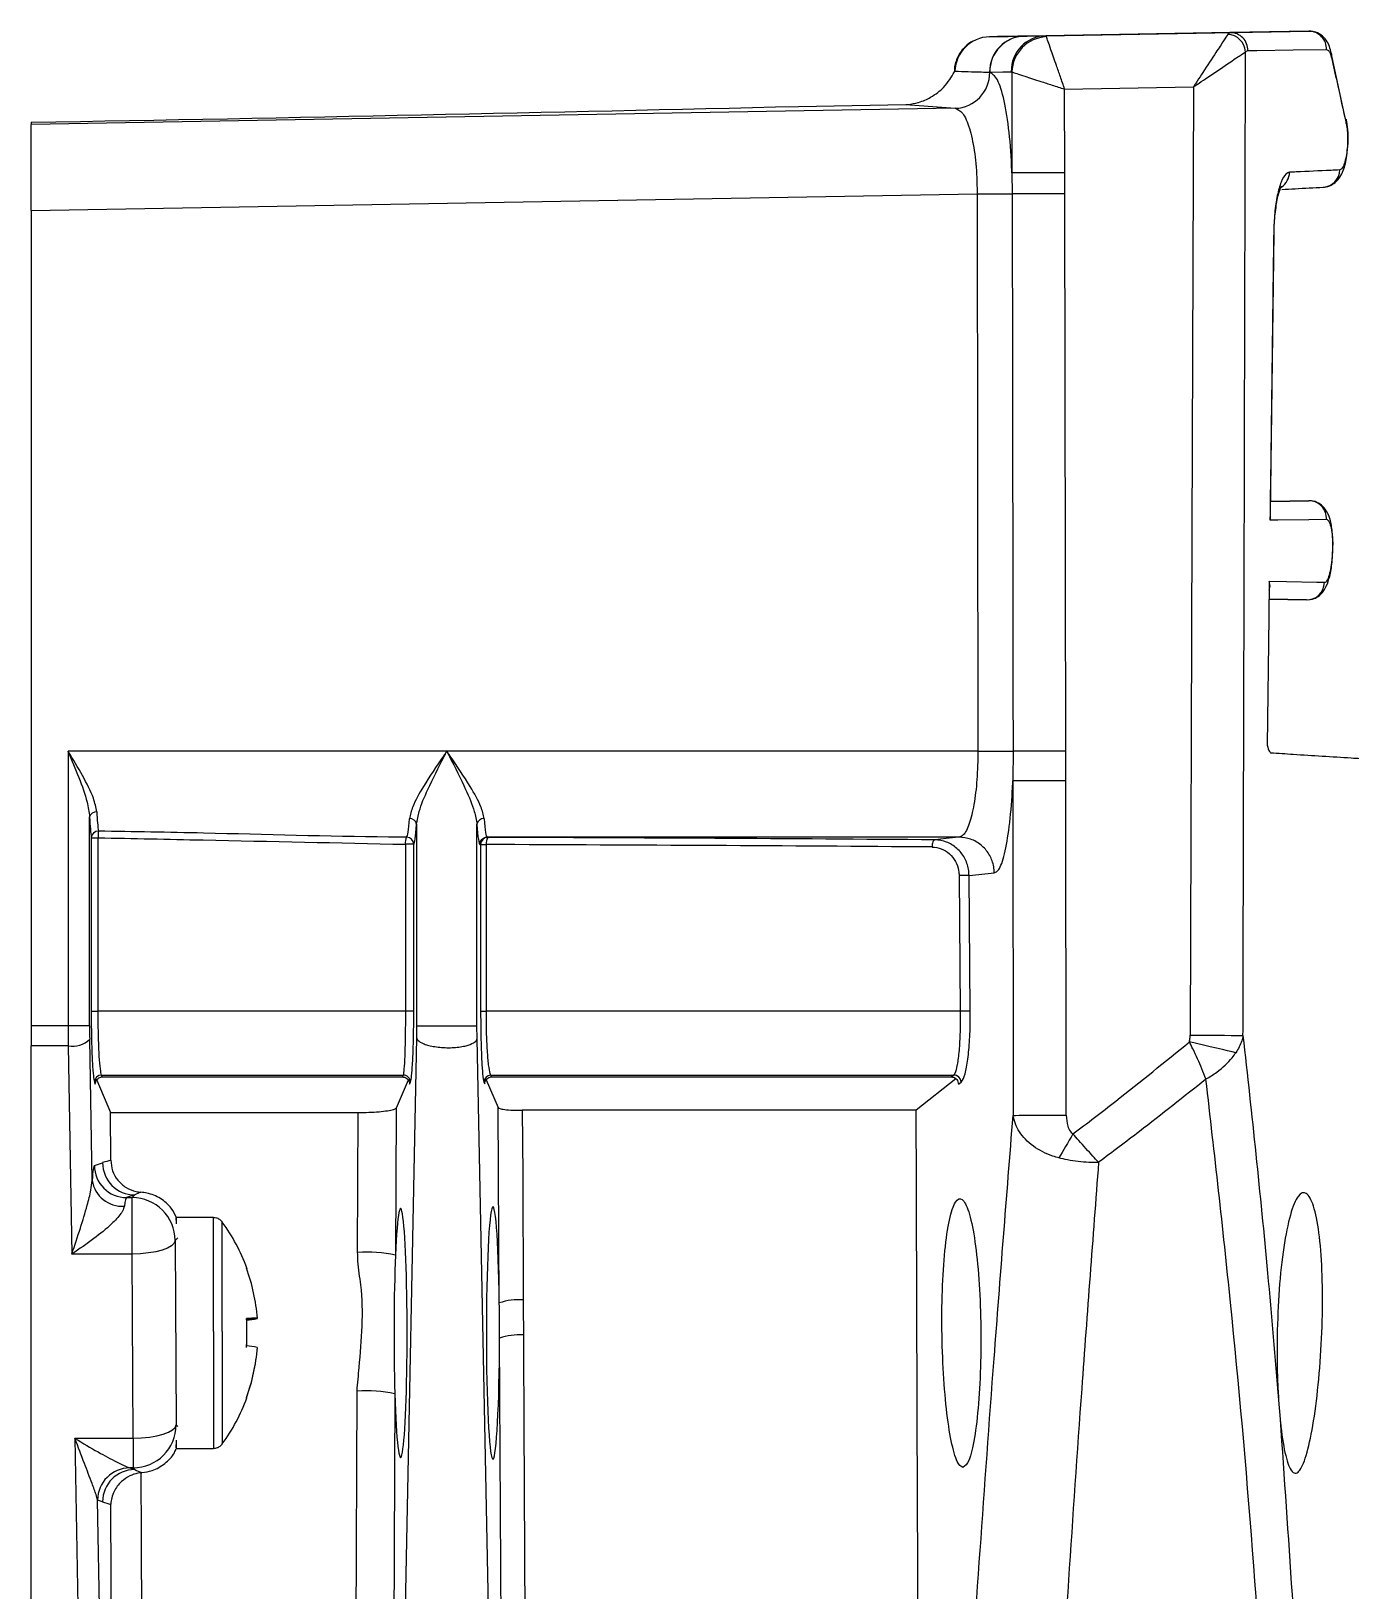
# Model space of a CAD drawing. Extents: x 8 to 113, y 1 to 87.
# Drawn here: x 49.028 to 50.869, y 21.788 to 23.964 of the extents above; entities that cross this region are included whole.
import ezdxf

# ---------------------------------------------------------------- set-up
doc = ezdxf.new("R2010")
doc.units = 0
doc.header["$MEASUREMENT"] = 0
doc.layers.add('OBJECT', color=7, linetype='CONTINUOUS')

msp = doc.modelspace()

# ---------------------------------------------------------------- linework, layer by layer
at = {"layer": 'OBJECT'}
for p, q in [((50.3651, 23.9567), (50.811, 23.9644)), ((50.4138, 23.9575), (50.4137, 23.9575)), ((50.4437, 23.958), (50.4138, 23.9575)), ((50.7011, 23.9625), (50.4437, 23.958)), ((50.4446, 23.9568), (50.4437, 23.958)), ((50.7011, 23.9625), (50.6978, 23.96)), ((50.811, 23.9644), (50.7011, 23.9625)), ((50.7224, 23.9358), (50.7257, 23.9374)), ((50.8618, 23.8415), (50.8418, 23.9341)), ((50.3654, 23.9072), (50.3655, 23.9072)), ((50.3954, 23.9079), (50.3963, 23.9075)), ((50.3963, 23.9075), (50.3965, 23.7666)), ((50.47, 23.8835), (50.6497, 23.8866)), ((50.4703, 23.7667), (50.47, 23.8835)), ((50.0986, 23.8595), (50.2482, 23.8621)), ((50.2482, 23.8621), (50.3171, 23.8569)), ((50.2509, 23.8623), (50.2509, 23.8622)), ((50.3171, 23.8569), (49.0277, 23.8344)), ((49.0277, 23.8373), (49.0277, 23.8344)), ((50.3965, 23.7666), (50.3968, 23.7375)), ((50.4703, 23.7376), (50.4703, 23.7667)), ((49.0277, 23.7144), (50.3478, 23.7374)), ((50.3478, 23.7374), (50.349, 22.9595)), ((49.0277, 23.7144), (49.0277, 22.5761)), ((50.7575, 23.2899), (50.7625, 23.6831)), ((50.7577, 23.3081), (50.8106, 23.309)), ((50.8106, 23.309), (50.7577, 23.3081)), ((50.8076, 23.1706), (50.7552, 23.1715)), ((50.7552, 23.1715), (50.8076, 23.1706)), ((49.6077, 22.9595), (49.0792, 22.9595)), ((49.0792, 22.9595), (49.0792, 22.5761)), ((50.349, 22.9595), (49.6077, 22.9595)), ((50.4716, 22.9182), (50.4715, 22.9597)), ((50.3976, 22.9181), (50.3981, 22.4512)), ((50.4723, 22.4513), (50.4716, 22.9182)), ((49.1092, 22.5761), (49.1092, 22.8677)), ((49.5656, 22.8575), (49.5656, 22.5761)), ((49.6498, 22.5761), (49.6498, 22.8575)), ((49.1115, 22.8387), (49.1115, 22.5968)), ((49.1115, 22.8387), (49.1211, 22.8387)), ((49.1211, 22.5968), (49.1211, 22.8387)), ((50.3223, 22.8395), (49.664, 22.8395)), ((49.664, 22.8395), (49.664, 22.8395)), ((49.6649, 22.8392), (49.664, 22.8395)), ((50.3223, 22.8395), (50.3225, 22.8395)), ((49.55, 22.8296), (49.55, 22.5968)), ((49.5616, 22.8296), (49.55, 22.8296)), ((49.5616, 22.5968), (49.5616, 22.8296)), ((49.654, 22.8295), (49.6549, 22.8292)), ((49.6549, 22.8292), (49.6549, 22.5968)), ((49.6549, 22.8292), (49.6629, 22.8292)), ((49.6629, 22.5968), (49.6629, 22.8292)), ((50.3227, 22.786), (50.3244, 22.5968)), ((50.3383, 22.5969), (50.3366, 22.7861)), ((49.1115, 22.5968), (49.1211, 22.5968)), ((49.55, 22.5968), (49.1211, 22.5968)), ((49.5616, 22.5968), (49.55, 22.5968)), ((49.6549, 22.5968), (49.6629, 22.5968)), ((50.3244, 22.5968), (49.6629, 22.5968)), ((49.0792, 22.5761), (49.0277, 22.5761)), ((49.1092, 22.5761), (49.0792, 22.5761)), ((49.5656, 22.5761), (49.5655, 22.5597)), ((49.65, 22.5583), (49.6498, 22.5761)), ((49.1127, 22.3604), (49.1094, 22.5574)), ((49.5655, 22.5597), (49.5297, 20.7587)), ((49.6897, 20.5486), (49.65, 22.5583)), ((49.0276, 20.1809), (49.0277, 22.5481)), ((49.0794, 22.5481), (49.0277, 22.5481)), ((49.0794, 22.5481), (49.0844, 22.2577)), ((49.1161, 22.4976), (49.1172, 22.495)), ((49.1191, 22.5006), (49.1385, 22.4552)), ((49.126, 22.5075), (49.5468, 22.5075)), ((49.1271, 22.5049), (49.126, 22.5075)), ((49.1271, 22.5049), (49.5457, 22.5049)), ((49.5538, 22.5005), (49.537, 22.4615)), ((49.5468, 22.5075), (49.5457, 22.5049)), ((49.5557, 22.4947), (49.557, 22.4976)), ((49.6596, 22.4976), (49.6607, 22.4952)), ((49.6625, 22.5008), (49.6796, 22.4622)), ((49.6694, 22.5075), (50.3152, 22.5075)), ((49.6705, 22.5049), (49.6694, 22.5075)), ((49.6705, 22.5049), (50.3119, 22.5049)), ((50.3183, 22.5023), (50.2628, 22.4583)), ((50.3152, 22.5075), (50.3119, 22.5049)), ((50.3217, 22.4946), (50.3256, 22.4977)), ((49.1388, 22.3887), (49.1385, 22.4552)), ((49.4833, 22.2599), (49.4842, 22.4552)), ((49.537, 22.4615), (49.5361, 22.2562)), ((49.681, 22.1896), (49.6796, 22.4622)), ((50.2628, 22.4583), (49.7131, 22.4583)), ((49.1159, 22.3814), (49.1273, 22.3852)), ((49.1722, 22.3402), (49.1609, 22.3364)), ((49.1609, 22.3364), (49.1685, 22.3364)), ((49.1685, 22.3364), (49.1722, 22.3402)), ((49.1685, 22.2577), (49.1685, 22.3364)), ((49.2822, 22.3085), (49.2299, 22.3085)), ((49.2822, 22.1496), (49.2822, 22.3085)), ((49.2943, 22.1495), (49.2943, 22.3023)), ((49.2323, 22.2802), (49.2285, 22.2764)), ((49.2285, 22.2764), (49.2299, 22.0192)), ((49.1685, 22.2577), (49.0844, 22.2577)), ((49.1699, 22.0006), (49.1685, 22.2577)), ((49.3433, 22.1681), (49.3283, 22.1668)), ((49.3283, 22.1663), (49.3433, 22.1676)), ((49.6897, 20.5486), (49.6813, 22.1404)), ((49.3433, 22.1269), (49.3433, 22.1269)), ((50.7686, 22.0536), (50.7707, 22.0272)), ((49.2299, 22.0192), (49.2322, 22.0169)), ((49.0888, 22.0006), (49.1699, 22.0006)), ((49.0888, 22.0006), (49.12, 20.1754)), ((49.2299, 21.9865), (49.2822, 21.9865)), ((49.1699, 21.9592), (49.1653, 21.9592)), ((49.1653, 21.9592), (49.1722, 21.9569)), ((49.1722, 21.9569), (49.1699, 21.9592)), ((49.1819, 21.9526), (49.1806, 21.9525)), ((49.1451, 20.469), (49.1204, 21.9142)), ((49.1273, 21.9119), (49.1204, 21.9142))]:
    msp.add_line(p, q, dxfattribs=at)
at = {"layer": 'OBJECT', "flags": 128}
for points in [[(50.7257, 23.9374), (50.7384, 23.9376), (50.7891, 23.9382), (50.8356, 23.9387)], [(50.8422, 23.9278), (50.8427, 23.9318), (50.8424, 23.9341)], [(50.3167, 23.9171), (50.3163, 23.9152), (50.3162, 23.9079)], [(50.3655, 23.9072), (50.3839, 23.9077), (50.3954, 23.9079)], [(50.6497, 23.8866), (50.6475, 23.2646), (50.6451, 22.5631)], [(50.863, 23.8354), (50.8635, 23.8394), (50.8632, 23.8416)], [(50.4703, 23.7667), (50.4573, 23.7667), (50.4447, 23.7667), (50.4329, 23.7667), (50.4222, 23.7666), (50.413, 23.7666), (50.4055, 23.7666), (50.3999, 23.7666), (50.3965, 23.7666)], [(50.3478, 23.7374), (50.3563, 23.7374), (50.3646, 23.7374), (50.3724, 23.7375), (50.3794, 23.7375), (50.3856, 23.7375), (50.3906, 23.7375), (50.3944, 23.7375), (50.3968, 23.7375)], [(50.4703, 23.7376), (50.4575, 23.7376), (50.4451, 23.7376), (50.4334, 23.7376), (50.4228, 23.7375), (50.4136, 23.7375), (50.4061, 23.7375), (50.4004, 23.7375), (50.3968, 23.7375)], [(50.4715, 22.9597), (50.4711, 23.2097), (50.4703, 23.7376)], [(50.7617, 23.6831), (50.7624, 23.6831), (50.7624, 23.6831)], [(50.7565, 23.2823), (50.7674, 23.2825), (50.8108, 23.2829), (50.8354, 23.2832)], [(50.7555, 23.1966), (50.7548, 23.1466), (50.7526, 22.968)], [(50.8325, 23.1948), (50.8219, 23.195), (50.7794, 23.196), (50.7555, 23.1966)], [(50.349, 22.9595), (50.3575, 22.9595), (50.3658, 22.9595), (50.3735, 22.9595), (50.3806, 22.9595), (50.3867, 22.9595), (50.3918, 22.9595), (50.3956, 22.9596), (50.398, 22.9596)], [(50.4715, 22.9597), (50.4587, 22.9596), (50.4463, 22.9596), (50.4346, 22.9596), (50.424, 22.9596), (50.4148, 22.9596), (50.4073, 22.9596), (50.4016, 22.9596), (50.398, 22.9596)], [(50.4716, 22.9182), (50.4585, 22.9181), (50.4457, 22.9181), (50.4338, 22.9181), (50.423, 22.9181), (50.4137, 22.9181), (50.4063, 22.9181), (50.4008, 22.9181), (50.3976, 22.9181)], [(50.2889, 22.8358), (50.2882, 22.8356), (50.2874, 22.835), (50.2867, 22.834), (50.2862, 22.8328), (50.2857, 22.8313), (50.2853, 22.8296), (50.2851, 22.8277), (50.285, 22.8258)], [(50.3225, 22.8395), (50.3045, 22.8375), (50.2889, 22.8358)], [(50.3366, 22.7861), (50.3501, 22.7875), (50.3718, 22.7897)], [(49.0277, 22.5761), (49.0277, 22.5725), (49.0277, 22.569), (49.0277, 22.5654), (49.0277, 22.5619), (49.0277, 22.5584), (49.0277, 22.5549), (49.0277, 22.5515), (49.0277, 22.5481)], [(50.709, 22.5387), (50.7038, 22.5399), (50.6975, 22.5414), (50.6902, 22.5431), (50.6821, 22.5449), (50.6732, 22.547), (50.6638, 22.5492), (50.654, 22.5514), (50.6441, 22.5537)], [(50.6451, 22.5631), (50.6581, 22.5631), (50.6707, 22.5631), (50.6825, 22.563), (50.6932, 22.563), (50.7024, 22.5629), (50.7099, 22.5629), (50.7155, 22.5629), (50.7189, 22.5629)], [(49.7131, 22.4583), (49.7136, 22.3687), (49.7144, 22.1939)], [(50.3981, 22.4512), (50.4013, 22.4512), (50.4066, 22.4513), (50.4141, 22.4513), (50.4234, 22.4513), (50.4342, 22.4513), (50.4462, 22.4513), (50.459, 22.4513), (50.4723, 22.4513)], [(50.4816, 22.4253), (50.479, 22.4209), (50.4764, 22.4165), (50.4739, 22.4122), (50.4714, 22.4079), (50.4689, 22.4037), (50.4665, 22.3996), (50.4642, 22.3956), (50.4619, 22.3918)], [(49.2299, 22.3052), (49.2299, 22.3082), (49.2299, 22.2998)], [(49.2285, 22.2764), (49.2271, 22.2728), (49.2236, 22.2693), (49.218, 22.2661), (49.2106, 22.2633), (49.2015, 22.261), (49.1912, 22.2593), (49.1801, 22.2582), (49.1685, 22.2577)], [(49.3282, 22.2378), (49.3285, 22.238), (49.3286, 22.238), (49.3287, 22.2381), (49.3288, 22.238), (49.3287, 22.2379), (49.3286, 22.2378), (49.3285, 22.2376), (49.3282, 22.2373)], [(49.2822, 22.1496), (49.2822, 22.102), (49.2822, 22.0585), (49.2822, 22.0229), (49.2822, 21.9984), (49.2822, 21.9871), (49.2822, 21.9865)], [(49.2943, 22.1495), (49.2943, 22.1016), (49.2943, 22.0581), (49.2943, 22.0234), (49.2943, 22.0008), (49.2943, 21.9926), (49.2943, 21.9926)], [(49.4757, 20.5742), (49.4761, 20.6639), (49.4777, 21.0226), (49.481, 21.7389), (49.4825, 22.0665)], [(49.5353, 22.0628), (49.5295, 20.7501), (49.5295, 20.7445)], [(49.1699, 22.0006), (49.1815, 22.001), (49.1927, 22.0021), (49.203, 22.0038), (49.212, 22.0061), (49.2195, 22.009), (49.2251, 22.0122), (49.2286, 22.0156), (49.2299, 22.0192)], [(49.1699, 22.0006), (49.1699, 21.992), (49.1699, 21.9841), (49.1699, 21.977), (49.1699, 21.971), (49.1699, 21.9661), (49.1699, 21.9624), (49.1699, 21.9601), (49.1699, 21.9592)], [(49.2299, 21.9978), (49.2299, 21.9871), (49.2299, 21.9901), (49.2299, 21.9914)], [(49.1806, 21.9525), (49.181, 21.8628), (49.1825, 21.5041), (49.1864, 20.5742)], [(49.1446, 20.5702), (49.1411, 21.3722), (49.1387, 21.9084)]]:
    msp.add_lwpolyline(points, dxfattribs=at)
at = {"layer": 'OBJECT'}
for centre, radius, start, end in [((50.3664, 23.9072), 0.0495, 91.4659, 178.3348), ((50.4149, 23.908), 0.0496, 91.4908, 180.8873), ((50.4151, 23.908), 0.0496, 91.4917, 180.8947), ((50.445, 23.9085), 0.0496, 91.4885, 180.6279), ((50.4474, 23.9057), 0.0512, 93.1966, 177.9086), ((50.6963, 23.9339), 0.0262, 4.1044, 86.6945), ((50.7011, 23.9379), 0.0246, 358.8886, 90.0024), ((50.8109, 23.9398), 0.0246, 357.4636, 89.9717), ((50.3156, 23.9066), 0.0498, 271.7019, 0.6669), ((50.2471, 23.9114), 0.0493, 271.2337, 274.3796), ((50.8295, 23.7712), 0.0245, 273.8134, 359.1042), ((50.7588, 23.7678), 0.025, 303.3456, 359.5823), ((50.8107, 23.2843), 0.0247, 357.4997, 90.254), ((50.8078, 23.1953), 0.0247, 269.6518, 358.7702), ((49.1183, 22.8655), 0.00934, 84.3722, 166.1323), ((49.5563, 22.8559), 0.00948, 9.8099, 93.8746), ((49.6592, 22.8559), 0.00948, 86.1216, 170.2031), ((49.1214, 22.8381), 0.00988, 89.2976, 176.5843), ((49.2613, 22.8381), 0.1402, 175.9426, 179.7438), ((49.5674, 22.8318), 0.0176, 153.7373, 187.292), ((49.5516, 22.8295), 0.01, 0.0866, 89.8672), ((49.6649, 22.8292), 0.01, 90.0975, 179.9753), ((49.6773, 22.8315), 0.0146, 148.1579, 189.0295), ((50.3378, 21.6607), 1.1254, 90.0607, 90.7697), ((50.3394, 21.436), 1.1609, 90.0517, 90.7395), ((49.0852, 22.5823), 0.0347, 260.4301, 314.1792), ((49.1261, 22.4975), 0.01, 90.5178, 179.399), ((49.5469, 22.4975), 0.01, 0.6044, 90.9179), ((49.6697, 22.4975), 0.01, 91.7031, 179.4301), ((50.3155, 22.4974), 0.0101, 1.6869, 91.5826), ((49.1609, 22.3814), 0.045, 180.0276, 269.9042), ((49.1723, 22.3852), 0.045, 180.0261, 269.9042), ((49.155, 22.3672), 0.0428, 189.0694, 273.5246), ((49.1685, 22.2764), 0.06, 0.0203, 89.9787), ((49.0825, 22.1475), 0.2624, 20.187, 36.1668), ((49.4966, 22.0723), 0.188, 77.8762, 94.0466), ((49.0811, 22.1478), 0.263, 4.4314, 20.0154), ((49.709, 22.1043), 0.0897, 86.5442, 108.1735), ((49.3407, 21.9925), 0.1756, 89.1626, 94.0887), ((49.01, 22.1487), 0.3188, 356.5787, 3.4216), ((49.3091, 22.3465), 0.1821, 276.0239, 280.8308), ((49.0104, 22.1463), 0.3184, 356.5774, 359.5583), ((49.7092, 22.0553), 0.0896, 86.5443, 108.1838), ((49.3092, 21.9498), 0.1809, 79.1399, 83.9739), ((49.0807, 22.1477), 0.2634, 339.9977, 355.5675), ((49.0811, 22.1472), 0.263, 339.9849, 355.5689), ((49.0825, 22.1475), 0.2624, 323.8332, 339.8132), ((49.3271, 22.0562), 0.00182, 23.6037, 52.6879), ((49.4957, 21.8788), 0.1882, 77.8827, 94.0476), ((49.1699, 22.0193), 0.06, 270.0197, 359.9801), ((49.1654, 21.9142), 0.045, 90.1208, 179.8166), ((49.1654, 21.9142), 0.045, 90.0958, 179.9739), ((49.1723, 21.9119), 0.045, 90.0958, 179.9739)]:
    msp.add_arc(centre, radius, start, end, dxfattribs=at)
for centre, major_axis, ratio, start_param, end_param in [((49.007, 23.8901), (3.0462, 0.0532), 0.017452, 4.718884, 5.078576), ((49.0277, 23.7144), (0, 0.12), 0.000148, 4.712389, 6.265735), ((49.114, 22.9595), (0, 0.13), 0.05226, 2.354348, 2.763299), ((49.124, 22.9595), (0, 0.12), 0.056627, 2.354348, 2.763299), ((49.5514, 22.9595), (0, 0.12), 0.056923, 3.174704, 3.810121), ((49.5614, 22.9595), (0, 0.13), 0.052556, 3.174704, 3.810121), ((49.654, 22.9595), (0, 0.13), 0.05226, 2.473064, 3.140908), ((49.664, 22.9595), (0, 0.12), 0.056627, 2.473064, 3.141593), ((49.0072, 22.7835), (3.26, 0), 0.017455, 1.166735, 1.367665), ((49.0072, 22.7735), (3.25, 0), 0.017509, 1.166735, 1.367665), ((49.0824, 22.5761), (0, 0.09), 0.03479, 1.570796, 1.887151), ((49.1123, 22.5761), (0, 0.06), 0.05226, 1.570796, 1.887151), ((49.116, 22.2764), (0, 0.105), 0.05226, 0.017453, 0.643395), ((49.1273, 22.2802), (0.1502, 0.0808), 0.566851, 1.201341, 1.274335), ((49.161, 22.2764), (0, 0.06), 0.091565, 0.017453, 0.643395), ((49.1722, 22.2802), (0.1086, 0.0656), 0.417655, 1.247913, 1.323433), ((49.5432, 22.1475), (0, 0.1738), 0.052556, 2.079627, 7.178399), ((49.6721, 22.1475), (0, 0.176), 0.05226, 4.953981, 10.95544), ((49.5432, 22.1475), (0, 0.1738), 0.052556, 0.895213, 2.079627), ((49.6721, 22.1475), (0, 0.176), 0.05226, 4.672254, 4.953981), ((49.0904, 21.9592), (0.075, 0), 0.018469, 0.055258, 0.064232), ((49.1722, 22.0169), (0.1086, -0.0656), 0.417655, 4.959753, 5.046172), ((49.0904, 21.9142), (0.03, -0.0012), 0.511501, 0.08475, 0.093725), ((49.1273, 22.0169), (0.1502, -0.0808), 0.566851, 5.008851, 5.081712)]:
    msp.add_ellipse(centre, major_axis=major_axis, ratio=ratio, start_param=start_param, end_param=end_param, dxfattribs=at)
for points, knots in [([(50.3449, 23.9516), (50.3439, 23.9512), (50.3386, 23.9495), (50.3312, 23.9432), (50.3237, 23.9342), (50.3191, 23.9254), (50.3175, 23.9196), (50.3168, 23.9171)], [0, 0, 0, 0, 0.070062, 0.358439, 0.610211, 0.829052, 1, 1, 1, 1]), ([(50.4137, 23.9575), (50.4075, 23.9574), (50.3914, 23.9571), (50.3752, 23.9568), (50.3651, 23.9567)], [0, 0, 0, 0, 0.380124, 1, 1, 1, 1]), ([(50.47, 23.8835), (50.47, 23.8836), (50.468, 23.8894), (50.464, 23.9008), (50.4573, 23.9201), (50.4513, 23.9375), (50.4465, 23.9511), (50.4452, 23.9548), (50.4446, 23.9568)], [0, 0, 0, 0, 0.0032849, 0.1743122, 0.3373755, 0.607205, 0.7952945, 1, 1, 1, 1]), ([(50.6978, 23.96), (50.6961, 23.9574), (50.6923, 23.9517), (50.6802, 23.9332), (50.6668, 23.9128), (50.6566, 23.8972), (50.6524, 23.8908), (50.6508, 23.8883), (50.6502, 23.8873), (50.6499, 23.8869), (50.6497, 23.8867), (50.6497, 23.8866)], [0, 0, 0, 0, 0.209835, 0.45496, 0.779385, 0.913429, 0.964973, 0.985756, 0.994208, 0.996872, 1, 1, 1, 1]), ([(50.8421, 23.934), (50.8405, 23.9402), (50.838, 23.9495), (50.8282, 23.9595), (50.8194, 23.9641), (50.8134, 23.964), (50.811, 23.964)], [0, 0, 0, 0, 0.4312946, 0.6549902, 0.8615004, 1, 1, 1, 1]), ([(50.6497, 23.8866), (50.6498, 23.8867), (50.65, 23.8868), (50.6504, 23.8871), (50.6514, 23.8878), (50.6538, 23.8894), (50.6601, 23.8937), (50.6756, 23.9041), (50.6958, 23.9178), (50.7142, 23.9302), (50.7198, 23.934), (50.7224, 23.9358)], [0, 0, 0, 0, 0.00312, 0.005802, 0.014253, 0.035066, 0.086648, 0.220609, 0.545038, 0.790162, 1, 1, 1, 1]), ([(50.7189, 22.5629), (50.719, 22.5826), (50.7195, 22.8023), (50.7207, 23.2599), (50.7218, 23.6978), (50.7224, 23.9358)], [0, 0, 0, 0, 0.0430488, 0.4800874, 1, 1, 1, 1]), ([(50.8356, 23.9387), (50.8367, 23.9383), (50.8389, 23.9375), (50.8411, 23.9324), (50.842, 23.9286), (50.8422, 23.9278)], [0, 0, 0, 0, 0.440607, 0.881892, 1, 1, 1, 1]), ([(50.8422, 23.9278), (50.8449, 23.9162), (50.8519, 23.8854), (50.8587, 23.8546), (50.863, 23.8354)], [0, 0, 0, 0, 0.3768752, 1, 1, 1, 1]), ([(50.2509, 23.8622), (50.2561, 23.8629), (50.2614, 23.8636), (50.2723, 23.8669), (50.2862, 23.8733), (50.3046, 23.8876), (50.312, 23.9005), (50.3162, 23.9079)], [0, 0, 0, 0, 0.126767, 0.131059, 0.316009, 0.601709, 1, 1, 1, 1]), ([(50.3162, 23.9079), (50.3163, 23.908), (50.3164, 23.9082), (50.3166, 23.9085), (50.3168, 23.9086), (50.3169, 23.9086)], [0, 0, 0, 0, 0.109396, 0.534567, 1, 1, 1, 1]), ([(50.3169, 23.9086), (50.3292, 23.9082), (50.3454, 23.9078), (50.3615, 23.9073), (50.3654, 23.9072)], [0, 0, 0, 0, 0.760249, 1, 1, 1, 1]), ([(50.3965, 23.7666), (50.3964, 23.7676), (50.3957, 23.7874), (50.393, 23.8251), (50.3859, 23.8697), (50.3763, 23.9004), (50.3691, 23.9049), (50.3655, 23.9072)], [0, 0, 0, 0, 0.0133072, 0.2562653, 0.5036661, 0.7535647, 1, 1, 1, 1]), ([(50.3963, 23.9075), (50.3982, 23.9069), (50.402, 23.9057), (50.4157, 23.9012), (50.4332, 23.8955), (50.4526, 23.8892), (50.464, 23.8854), (50.4699, 23.8835), (50.47, 23.8835)], [0, 0, 0, 0, 0.2047043, 0.3927974, 0.6626228, 0.8256875, 0.9967102, 1, 1, 1, 1]), ([(50.3171, 23.8569), (50.3207, 23.8554), (50.3279, 23.8523), (50.3374, 23.8307), (50.3443, 23.7993), (50.3475, 23.7661), (50.3477, 23.745), (50.3478, 23.7374)], [0, 0, 0, 0, 0.223346, 0.445825, 0.664775, 0.878928, 1, 1, 1, 1]), ([(50.8311, 23.747), (50.8316, 23.7469), (50.8354, 23.7465), (50.8421, 23.7493), (50.8494, 23.7543), (50.8551, 23.7615), (50.8603, 23.7724), (50.864, 23.788), (50.8659, 23.8086), (50.8658, 23.827), (50.8639, 23.8368), (50.863, 23.8413)], [0, 0, 0, 0, 0.0133366, 0.1001115, 0.1762208, 0.2570859, 0.3631299, 0.5607189, 0.710491, 0.8673515, 1, 1, 1, 1]), ([(50.863, 23.8354), (50.8635, 23.8322), (50.8647, 23.8258), (50.8651, 23.8135), (50.8645, 23.8009), (50.8629, 23.7892), (50.8605, 23.7795), (50.8574, 23.7724), (50.8552, 23.7714), (50.854, 23.7708)], [0, 0, 0, 0, 0.139689, 0.279382, 0.417151, 0.554959, 0.695483, 0.840219, 1, 1, 1, 1]), ([(50.854, 23.7708), (50.8499, 23.7706), (50.8295, 23.7697), (50.8062, 23.7686), (50.7868, 23.7677), (50.7838, 23.7676)], [0, 0, 0, 0, 0.173989, 0.869945, 1, 1, 1, 1]), ([(50.7838, 23.7676), (50.7821, 23.7671), (50.7781, 23.7658), (50.772, 23.7551), (50.7665, 23.736), (50.7627, 23.7111), (50.762, 23.6924), (50.7617, 23.6831)], [0, 0, 0, 0, 0.1535845, 0.3709439, 0.5821926, 0.7909794, 1, 1, 1, 1]), ([(50.3968, 23.7375), (50.3968, 23.7042), (50.3971, 23.5375), (50.3975, 23.2782), (50.3978, 23.0522), (50.398, 22.9596)], [0, 0, 0, 0, 0.128545, 0.642719, 1, 1, 1, 1]), ([(50.7624, 23.6831), (50.7624, 23.6832), (50.7623, 23.692), (50.7636, 23.7099), (50.7668, 23.7311), (50.7703, 23.7436), (50.7729, 23.7485), (50.7726, 23.7482), (50.7726, 23.7481)], [0, 0, 0, 0, 0.0019, 0.280356, 0.557683, 0.777797, 0.942698, 1, 1, 1, 1]), ([(50.773, 23.7437), (50.7792, 23.744), (50.7985, 23.745), (50.8179, 23.746), (50.8311, 23.7467)], [0, 0, 0, 0, 0.319796, 1, 1, 1, 1]), ([(50.7617, 23.6831), (50.7615, 23.6665), (50.7604, 23.5831), (50.7587, 23.4495), (50.7572, 23.3326), (50.7565, 23.2823)], [0, 0, 0, 0, 0.124751, 0.623749, 1, 1, 1, 1]), ([(50.8442, 23.2403), (50.8443, 23.2411), (50.8448, 23.2489), (50.844, 23.264), (50.8416, 23.2803), (50.8376, 23.292), (50.8311, 23.3013), (50.8223, 23.3071), (50.8148, 23.3096), (50.811, 23.3089), (50.8106, 23.3088)], [0, 0, 0, 0, 0.026486, 0.238665, 0.464124, 0.634356, 0.760613, 0.873289, 0.986958, 1, 1, 1, 1]), ([(50.7565, 23.2823), (50.7566, 23.2824), (50.7574, 23.285), (50.7574, 23.2876), (50.7575, 23.2902)], [0, 0, 0, 0, 0.017333, 1, 1, 1, 1]), ([(50.7568, 23.2899), (50.7569, 23.2874), (50.757, 23.2849), (50.7566, 23.2824), (50.7565, 23.2823)], [0, 0, 0, 0, 0.9746537, 1, 1, 1, 1]), ([(50.8354, 23.2832), (50.8365, 23.2827), (50.8387, 23.2817), (50.8414, 23.2739), (50.8433, 23.2624), (50.844, 23.2484), (50.8436, 23.2335), (50.8422, 23.2193), (50.8399, 23.2072), (50.8369, 23.1985), (50.8343, 23.195), (50.8329, 23.1948), (50.8325, 23.1948)], [0, 0, 0, 0, 0.1098706, 0.2198787, 0.3281514, 0.4337081, 0.5373678, 0.6406879, 0.7452914, 0.8521855, 0.9614606, 1, 1, 1, 1]), ([(50.8096, 23.1709), (50.8125, 23.1713), (50.8184, 23.1719), (50.8258, 23.1766), (50.8315, 23.1827), (50.8364, 23.1914), (50.8403, 23.2037), (50.8434, 23.2213), (50.844, 23.2345), (50.8442, 23.2403)], [0, 0, 0, 0, 0.094982, 0.192504, 0.286915, 0.399408, 0.596363, 0.824158, 1, 1, 1, 1]), ([(50.7553, 23.1845), (50.7558, 23.1856), (50.7572, 23.1894), (50.7563, 23.1937), (50.7555, 23.1966), (50.7555, 23.1966)], [0, 0, 0, 0, 0.303628, 0.988957, 1, 1, 1, 1]), ([(50.7526, 22.968), (50.7526, 22.968), (50.7537, 22.9645), (50.7551, 22.959), (50.7569, 22.9578), (50.7574, 22.9574)], [0, 0, 0, 0, 0.007322, 0.709032, 1, 1, 1, 1]), ([(49.1192, 22.8748), (49.118, 22.8811), (49.1149, 22.8968), (49.0993, 22.9258), (49.0862, 22.948), (49.0793, 22.9594), (49.0792, 22.9595)], [0, 0, 0, 0, 0.244811, 0.613033, 0.995776, 1, 1, 1, 1]), ([(49.0792, 22.9595), (49.0793, 22.9593), (49.0844, 22.947), (49.0942, 22.9231), (49.1059, 22.892), (49.1083, 22.8746), (49.1092, 22.8677)], [0, 0, 0, 0, 0.004418, 0.390557, 0.759806, 1, 1, 1, 1]), ([(49.6077, 22.9595), (49.6076, 22.9594), (49.6061, 22.9571), (49.5947, 22.9406), (49.577, 22.9141), (49.5597, 22.8843), (49.5568, 22.8708), (49.5556, 22.8653)], [0, 0, 0, 0, 0.0035856, 0.0691401, 0.4960003, 0.7980006, 1, 1, 1, 1]), ([(49.5656, 22.8575), (49.5666, 22.8634), (49.569, 22.8783), (49.5829, 22.9105), (49.5972, 22.939), (49.6064, 22.9569), (49.6076, 22.9594), (49.6077, 22.9595)], [0, 0, 0, 0, 0.1981003, 0.5000664, 0.9302916, 0.9962478, 1, 1, 1, 1]), ([(49.6077, 22.9595), (49.6078, 22.9594), (49.6091, 22.9569), (49.6182, 22.939), (49.6325, 22.9105), (49.6464, 22.8783), (49.6488, 22.8634), (49.6498, 22.8575)], [0, 0, 0, 0, 0.003752, 0.069709, 0.499933, 0.801899, 1, 1, 1, 1]), ([(49.6598, 22.8653), (49.6586, 22.8708), (49.6557, 22.8843), (49.6385, 22.9141), (49.6207, 22.9406), (49.6094, 22.9571), (49.6078, 22.9594), (49.6077, 22.9595)], [0, 0, 0, 0, 0.2019985, 0.5039998, 0.93086, 0.9964144, 1, 1, 1, 1]), ([(50.349, 22.9595), (50.3487, 22.9461), (50.3482, 22.9193), (50.3436, 22.8837), (50.337, 22.8565), (50.3295, 22.8417), (50.3244, 22.8401), (50.3223, 22.8395)], [0, 0, 0, 0, 0.210173, 0.420827, 0.633495, 0.849382, 1, 1, 1, 1]), ([(50.398, 22.9596), (50.398, 22.9584), (50.398, 22.9445), (50.3978, 22.9307), (50.3976, 22.9181)], [0, 0, 0, 0, 0.082029, 1, 1, 1, 1]), ([(50.7574, 22.9574), (50.7679, 22.9567), (50.8055, 22.9542), (50.8472, 22.9516), (50.8784, 22.9497), (50.8827, 22.9495)], [0, 0, 0, 0, 0.251317, 0.898074, 1, 1, 1, 1]), ([(50.3718, 22.7897), (50.3739, 22.7907), (50.3789, 22.7929), (50.3864, 22.8138), (50.393, 22.8523), (50.3964, 22.8904), (50.3974, 22.9133), (50.3976, 22.9181)], [0, 0, 0, 0, 0.175726, 0.430943, 0.683164, 0.933989, 1, 1, 1, 1]), ([(49.1211, 22.8387), (49.17, 22.8377), (49.3136, 22.8347), (49.456, 22.8316), (49.55, 22.8296)], [0, 0, 0, 0, 0.339908, 1, 1, 1, 1]), ([(49.5516, 22.8396), (49.5433, 22.8396), (49.4493, 22.8402), (49.306, 22.8448), (49.1704, 22.8471), (49.1215, 22.848)], [0, 0, 0, 0, 0.058668, 0.65991, 1, 1, 1, 1]), ([(49.654, 22.8295), (49.654, 22.8298), (49.654, 22.8305), (49.6543, 22.8324), (49.6554, 22.8349), (49.6576, 22.8374), (49.6606, 22.8392), (49.6629, 22.8394), (49.664, 22.8395)], [0, 0, 0, 0, 0.062069, 0.140893, 0.355695, 0.570463, 0.785224, 1, 1, 1, 1]), ([(50.3366, 22.7861), (50.3364, 22.789), (50.3359, 22.7975), (50.3309, 22.8113), (50.3201, 22.8247), (50.3055, 22.8339), (50.2944, 22.8352), (50.2889, 22.8358)], [0, 0, 0, 0, 0.109917, 0.327224, 0.550443, 0.775443, 1, 1, 1, 1]), ([(50.3718, 22.7897), (50.3718, 22.7905), (50.3717, 22.7941), (50.3704, 22.8032), (50.3651, 22.8164), (50.3539, 22.8291), (50.3391, 22.8378), (50.328, 22.8389), (50.3225, 22.8395)], [0, 0, 0, 0, 0.029987, 0.137081, 0.352825, 0.568547, 0.784276, 1, 1, 1, 1]), ([(50.285, 22.8258), (50.2893, 22.8253), (50.2981, 22.8243), (50.3096, 22.8169), (50.3181, 22.8062), (50.3221, 22.7952), (50.3225, 22.7883), (50.3227, 22.786)], [0, 0, 0, 0, 0.225283, 0.450792, 0.673934, 0.890561, 1, 1, 1, 1]), ([(50.8182, 20.3662), (50.8355, 20.6314), (50.8882, 21.4408), (50.9416, 22.2502), (50.9775, 22.7944)], [0, 0, 0, 0, 0.327623, 1, 1, 1, 1]), ([(49.1115, 22.5968), (49.1115, 22.5936), (49.1115, 22.5792), (49.1119, 22.5539), (49.1129, 22.5259), (49.1144, 22.505), (49.1155, 22.5001), (49.1161, 22.4976)], [0, 0, 0, 0, 0.0666719, 0.2990693, 0.5323515, 0.7661836, 1, 1, 1, 1]), ([(49.126, 22.5075), (49.1254, 22.5097), (49.1242, 22.5142), (49.1226, 22.533), (49.1216, 22.5582), (49.1212, 22.581), (49.1211, 22.5939), (49.1211, 22.5968)], [0, 0, 0, 0, 0.233914, 0.467792, 0.701039, 0.933355, 1, 1, 1, 1]), ([(49.55, 22.5968), (49.55, 22.594), (49.5499, 22.5811), (49.5497, 22.5583), (49.549, 22.533), (49.548, 22.5142), (49.5472, 22.5097), (49.5468, 22.5075)], [0, 0, 0, 0, 0.065099, 0.297019, 0.530594, 0.76526, 1, 1, 1, 1]), ([(49.557, 22.4976), (49.5576, 22.5001), (49.5587, 22.505), (49.5602, 22.5259), (49.5612, 22.5541), (49.5616, 22.5794), (49.5616, 22.5937), (49.5616, 22.5968)], [0, 0, 0, 0, 0.234562, 0.46916, 0.702782, 0.934857, 1, 1, 1, 1]), ([(49.6549, 22.5968), (49.655, 22.5859), (49.6551, 22.5639), (49.656, 22.5346), (49.6573, 22.512), (49.6586, 22.5008), (49.6594, 22.4983), (49.6596, 22.4976)], [0, 0, 0, 0, 0.223559, 0.44701, 0.673571, 0.907154, 1, 1, 1, 1]), ([(49.6694, 22.5075), (49.6691, 22.5081), (49.6679, 22.5104), (49.6661, 22.5204), (49.6643, 22.5408), (49.6631, 22.5672), (49.6629, 22.587), (49.6629, 22.5968)], [0, 0, 0, 0, 0.093213, 0.327463, 0.554148, 0.777186, 1, 1, 1, 1]), ([(50.3244, 22.5968), (50.3244, 22.587), (50.3243, 22.5672), (50.3227, 22.5409), (50.3201, 22.5205), (50.3174, 22.5104), (50.3157, 22.5081), (50.3152, 22.5075)], [0, 0, 0, 0, 0.22213, 0.444536, 0.671147, 0.90615, 1, 1, 1, 1]), ([(50.3256, 22.4977), (50.3262, 22.4984), (50.3286, 22.5009), (50.3323, 22.5121), (50.3359, 22.5348), (50.3381, 22.564), (50.3383, 22.586), (50.3383, 22.5969)], [0, 0, 0, 0, 0.093458, 0.327727, 0.554179, 0.777012, 1, 1, 1, 1]), ([(49.5656, 22.5761), (49.5665, 22.5761), (49.5682, 22.5761), (49.5781, 22.5761), (49.5917, 22.5761), (49.6077, 22.5761), (49.6237, 22.5761), (49.6374, 22.5761), (49.6472, 22.5761), (49.6489, 22.5761), (49.6498, 22.5761)], [0, 0, 0, 0, 0.124999, 0.249999, 0.375, 0.5, 0.625, 0.749999, 0.875001, 1, 1, 1, 1]), ([(49.5655, 22.5597), (49.566, 22.5584), (49.5672, 22.5554), (49.5732, 22.5519), (49.5809, 22.5492), (49.5887, 22.5474), (49.5978, 22.5462), (49.6077, 22.5456), (49.6177, 22.5458), (49.6268, 22.5468), (49.6346, 22.5483), (49.6422, 22.5508), (49.6483, 22.5541), (49.6495, 22.557), (49.65, 22.5583)], [0, 0, 0, 0, 0.092487, 0.207779, 0.274481, 0.346347, 0.422116, 0.500001, 0.577887, 0.653656, 0.72552, 0.792225, 0.907514, 1, 1, 1, 1]), ([(50.4816, 22.4253), (50.5015, 22.4405), (50.5564, 22.4824), (50.61, 22.526), (50.6441, 22.5537)], [0, 0, 0, 0, 0.363149, 1, 1, 1, 1]), ([(50.6441, 22.5537), (50.6445, 22.5558), (50.645, 22.5589), (50.6451, 22.5621), (50.6451, 22.5631)], [0, 0, 0, 0, 0.678875, 1, 1, 1, 1]), ([(50.6672, 22.5018), (50.6672, 22.5019), (50.6655, 22.5065), (50.6602, 22.52), (50.6521, 22.5379), (50.6457, 22.5506), (50.6441, 22.5537)], [0, 0, 0, 0, 0.006408, 0.300202, 0.825965, 1, 1, 1, 1]), ([(50.7189, 22.5629), (50.7184, 22.5603), (50.7167, 22.552), (50.7121, 22.5441), (50.709, 22.5387)], [0, 0, 0, 0, 0.31184, 1, 1, 1, 1]), ([(50.7189, 22.5629), (50.731, 22.4523), (50.7495, 22.2824), (50.7636, 22.1127), (50.7686, 22.0536)], [0, 0, 0, 0, 0.6515585, 1, 1, 1, 1]), ([(50.6672, 22.5018), (50.6674, 22.5019), (50.6726, 22.5049), (50.6863, 22.5139), (50.7003, 22.5268), (50.7073, 22.5364), (50.709, 22.5387)], [0, 0, 0, 0, 0.006394, 0.300547, 0.825942, 1, 1, 1, 1]), ([(49.1172, 22.495), (49.1173, 22.4961), (49.1176, 22.4983), (49.1193, 22.5013), (49.1218, 22.5036), (49.1246, 22.5048), (49.1264, 22.5049), (49.1271, 22.5049)], [0, 0, 0, 0, 0.216292, 0.432621, 0.64731, 0.860668, 1, 1, 1, 1]), ([(49.5457, 22.5049), (49.5468, 22.5048), (49.549, 22.5046), (49.5521, 22.5028), (49.5543, 22.5002), (49.5556, 22.4974), (49.5557, 22.4955), (49.5557, 22.4947)], [0, 0, 0, 0, 0.213755, 0.427438, 0.642987, 0.859361, 1, 1, 1, 1]), ([(49.6607, 22.4952), (49.6608, 22.4963), (49.661, 22.4984), (49.6626, 22.5013), (49.665, 22.5035), (49.6678, 22.5047), (49.6697, 22.5049), (49.6705, 22.5049)], [0, 0, 0, 0, 0.209137, 0.418299, 0.626415, 0.838196, 1, 1, 1, 1]), ([(50.3119, 22.5049), (50.3131, 22.5048), (50.3153, 22.5046), (50.3183, 22.5027), (50.3205, 22.4999), (50.3216, 22.497), (50.3217, 22.4952), (50.3217, 22.4946)], [0, 0, 0, 0, 0.2230355, 0.4459666, 0.6701334, 0.8890927, 1, 1, 1, 1]), ([(50.6672, 22.5018), (50.6364, 22.4773), (50.587, 22.4379), (50.5364, 22.4), (50.5173, 22.3857)], [0, 0, 0, 0, 0.623157, 1, 1, 1, 1]), ([(50.7802, 20.1735), (50.7813, 20.2578), (50.7844, 20.518), (50.7795, 20.9601), (50.7558, 21.5486), (50.7172, 22.0633), (50.6791, 22.3978), (50.6672, 22.5018)], [0, 0, 0, 0, 0.11076, 0.341606, 0.572454, 0.867109, 1, 1, 1, 1]), ([(52.4189, 22.5018), (52.3494, 22.3955), (52.1307, 22.061), (51.7948, 21.5534), (51.4091, 20.9812), (51.1036, 20.5388), (50.9112, 20.2717), (50.8405, 20.1735)], [0, 0, 0, 0, 0.135815, 0.427546, 0.64934, 0.871132, 1, 1, 1, 1]), ([(49.1385, 22.4552), (49.1715, 22.4552), (49.238, 22.4552), (49.3535, 22.4552), (49.4354, 22.4552), (49.4842, 22.4552)], [0, 0, 0, 0, 0.285041, 0.573856, 1, 1, 1, 1]), ([(49.4842, 22.4552), (49.4892, 22.4552), (49.4992, 22.4554), (49.5136, 22.4563), (49.5255, 22.4577), (49.5345, 22.4595), (49.5361, 22.4608), (49.537, 22.4615)], [0, 0, 0, 0, 0.193782, 0.387508, 0.58285, 0.782039, 1, 1, 1, 1]), ([(49.6796, 22.4622), (49.6804, 22.4616), (49.6819, 22.4604), (49.6906, 22.4591), (49.7016, 22.4584), (49.7098, 22.4583), (49.7131, 22.4583)], [0, 0, 0, 0, 0.273617, 0.547395, 0.816885, 1, 1, 1, 1]), ([(50.2694, 20.4867), (50.2685, 20.7631), (50.2664, 21.4202), (50.2641, 22.0774), (50.2628, 22.4583)], [0, 0, 0, 0, 0.420546, 1, 1, 1, 1]), ([(50.2694, 20.4867), (50.2796, 20.6725), (50.2993, 21.0344), (50.3333, 21.5768), (50.3659, 22.046), (50.3891, 22.338), (50.3981, 22.4512)], [0, 0, 0, 0, 0.285843, 0.557027, 0.828259, 1, 1, 1, 1]), ([(50.4619, 22.3918), (50.4591, 22.3926), (50.4513, 22.3948), (50.434, 22.4021), (50.4139, 22.4169), (50.4015, 22.4356), (50.399, 22.4472), (50.3981, 22.4512)], [0, 0, 0, 0, 0.082475, 0.230256, 0.545064, 0.844348, 1, 1, 1, 1]), ([(50.4723, 22.4513), (50.4726, 22.4463), (50.4731, 22.4383), (50.4768, 22.43), (50.4798, 22.4265), (50.4812, 22.4256), (50.4816, 22.4253)], [0, 0, 0, 0, 0.530149, 0.827821, 0.942251, 1, 1, 1, 1]), ([(50.5173, 22.3857), (50.5173, 22.3857), (50.5147, 22.3885), (50.506, 22.3979), (50.4937, 22.4115), (50.4843, 22.4222), (50.4816, 22.4253)], [0, 0, 0, 0, 0.006933, 0.249499, 0.784267, 1, 1, 1, 1]), ([(49.1388, 22.3887), (49.1393, 22.3837), (49.1403, 22.3736), (49.1482, 22.3601), (49.1597, 22.3499), (49.1714, 22.3451), (49.1786, 22.3442), (49.1807, 22.344)], [0, 0, 0, 0, 0.225369, 0.450683, 0.677129, 0.904702, 1, 1, 1, 1]), ([(50.5173, 22.3857), (50.5094, 22.2803), (50.4878, 21.9963), (50.4576, 21.5352), (50.4208, 20.9009), (50.4002, 20.4495), (50.3877, 20.1735)], [0, 0, 0, 0, 0.141609, 0.381809, 0.622074, 1, 1, 1, 1]), ([(50.5173, 22.3857), (50.5172, 22.3857), (50.5129, 22.3855), (50.4987, 22.3855), (50.4796, 22.3876), (50.4659, 22.3908), (50.4619, 22.3918)], [0, 0, 0, 0, 0.00692, 0.249496, 0.784271, 1, 1, 1, 1]), ([(49.0844, 22.2577), (49.0844, 22.2579), (49.0885, 22.2697), (49.096, 22.2922), (49.105, 22.322), (49.111, 22.3449), (49.1122, 22.356), (49.1127, 22.3604)], [0, 0, 0, 0, 0.003777, 0.359061, 0.66693, 0.86541, 1, 1, 1, 1]), ([(49.2305, 22.3085), (49.2283, 22.3131), (49.2231, 22.3238), (49.2084, 22.336), (49.1931, 22.3425), (49.1835, 22.3437), (49.1807, 22.344)], [0, 0, 0, 0, 0.2367381, 0.5517827, 0.8678034, 1, 1, 1, 1]), ([(50.3279, 21.96), (50.3309, 21.962), (50.3368, 21.9661), (50.3445, 21.9988), (50.3502, 22.0469), (50.3532, 22.1065), (50.3532, 22.1703), (50.3501, 22.2313), (50.3443, 22.2829), (50.3363, 22.3197), (50.3269, 22.3374), (50.3174, 22.3335), (50.3089, 22.3083), (50.3024, 22.2646), (50.2988, 22.2078), (50.2984, 22.1446), (50.301, 22.0821), (50.3062, 22.0268), (50.3135, 21.985), (50.3212, 21.9631), (50.326, 21.9609), (50.3279, 21.96)], [0, 0, 0, 0, 0.0543006, 0.10861, 0.1626463, 0.2161784, 0.2692566, 0.3221304, 0.3751485, 0.4286225, 0.4826746, 0.5371585, 0.5917056, 0.6459054, 0.6995241, 0.7526202, 0.8054863, 0.8584856, 0.9118998, 0.9658231, 1, 1, 1, 1]), ([(50.7707, 22.0272), (50.7708, 22.0259), (50.7726, 22.0075), (50.7772, 21.9773), (50.7847, 21.9557), (50.7931, 21.9495), (50.8021, 21.9594), (50.8121, 21.9924), (50.8208, 22.0433), (50.8271, 22.106), (50.8303, 22.173), (50.8297, 22.2366), (50.8254, 22.29), (50.8177, 22.3278), (50.8074, 22.3459), (50.7959, 22.3418), (50.7847, 22.3154), (50.7753, 22.2695), (50.7689, 22.2096), (50.7661, 22.1435), (50.7665, 22.09), (50.7681, 22.062), (50.7686, 22.0536)], [0, 0, 0, 0, 0.004324, 0.058734, 0.113667, 0.148132, 0.204113, 0.260096, 0.316004, 0.371494, 0.426336, 0.480565, 0.534521, 0.588739, 0.643686, 0.699479, 0.755779, 0.811954, 0.867463, 0.922172, 0.976352, 1, 1, 1, 1]), ([(49.1577, 22.3244), (49.157, 22.3222), (49.1561, 22.3189), (49.1506, 22.3105), (49.1378, 22.2971), (49.1141, 22.278), (49.0948, 22.2646), (49.0845, 22.2578), (49.0844, 22.2577)], [0, 0, 0, 0, 0.0970368, 0.1458809, 0.3443191, 0.6471641, 0.9967604, 1, 1, 1, 1]), ([(49.2952, 22.3007), (49.295, 22.3011), (49.2942, 22.3032), (49.291, 22.3059), (49.2867, 22.3082), (49.2837, 22.3083), (49.2824, 22.3083)], [0, 0, 0, 0, 0.090935, 0.428283, 0.757295, 1, 1, 1, 1]), ([(49.4825, 22.0665), (49.4834, 22.0775), (49.4878, 22.1267), (49.4934, 22.1878), (49.4837, 22.2406), (49.4834, 22.2558), (49.4833, 22.2599)], [0, 0, 0, 0, 0.170336, 0.764381, 0.936834, 1, 1, 1, 1]), ([(49.7144, 22.1939), (49.7144, 22.1857), (49.7145, 22.1693), (49.7146, 22.1529), (49.7146, 22.1447)], [0, 0, 0, 0, 0.500002, 1, 1, 1, 1]), ([(49.7146, 22.1447), (49.7149, 22.1), (49.7174, 21.5694), (49.7199, 21.0388), (49.7223, 20.5529)], [0, 0, 0, 0, 0.084293, 1, 1, 1, 1]), ([(50.7707, 22.0272), (50.782, 21.8642), (50.806, 21.5205), (50.8215, 20.9982), (50.8223, 20.6081), (50.8187, 20.3986), (50.8182, 20.3662)], [0, 0, 0, 0, 0.292473, 0.616502, 0.940788, 1, 1, 1, 1]), ([(49.1203, 21.9144), (49.1197, 21.9168), (49.1182, 21.9228), (49.1115, 21.9405), (49.1016, 21.9665), (49.0933, 21.9884), (49.0888, 22.0004), (49.0888, 22.0006)], [0, 0, 0, 0, 0.129149, 0.326388, 0.63705, 0.996283, 1, 1, 1, 1]), ([(49.0888, 22.0006), (49.0889, 22.0005), (49.0997, 21.9937), (49.1198, 21.9818), (49.1445, 21.9686), (49.1577, 21.9623), (49.1634, 21.9598), (49.1645, 21.9595), (49.1653, 21.9592)], [0, 0, 0, 0, 0.003183, 0.357157, 0.663146, 0.860467, 0.903499, 1, 1, 1, 1]), ([(49.1819, 21.9526), (49.1869, 21.9534), (49.1985, 21.9552), (49.2146, 21.9647), (49.2262, 21.9761), (49.2293, 21.9844), (49.23, 21.9865)], [0, 0, 0, 0, 0.242457, 0.568281, 0.892749, 1, 1, 1, 1]), ([(49.2823, 21.9865), (49.2841, 21.9867), (49.2874, 21.987), (49.2913, 21.9894), (49.2936, 21.9915), (49.2944, 21.9928), (49.2945, 21.9931)], [0, 0, 0, 0, 0.373855, 0.680487, 0.935728, 1, 1, 1, 1]), ([(49.1806, 21.9525), (49.1793, 21.9523), (49.1739, 21.9515), (49.164, 21.948), (49.1518, 21.9394), (49.1419, 21.9258), (49.139, 21.9145), (49.1387, 21.9084), (49.1387, 21.9084)], [0, 0, 0, 0, 0.050922, 0.209415, 0.411022, 0.679707, 0.996579, 1, 1, 1, 1])]:
    msp.add_open_spline(points, degree=3, knots=knots, dxfattribs=at)

doc.saveas('drawing.dxf')
